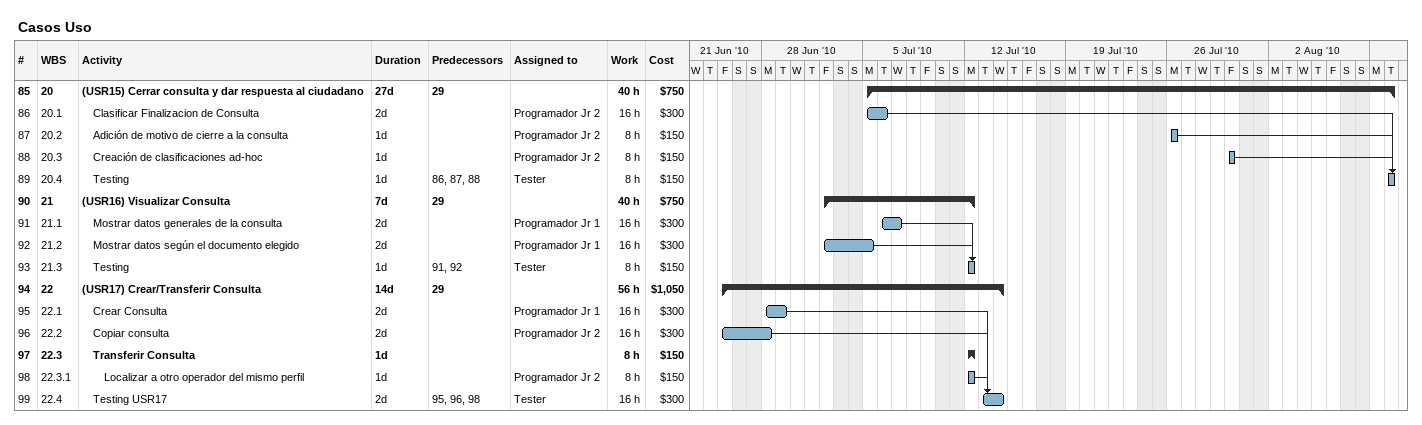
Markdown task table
Casos Uso

| ID | WBS | Task | Duration | Start | Finish | Predecessors | Resources | Work (h) | Cost ($) |
|---|---|---|---|---|---|---|---|---|---|
| 85 | 20 | **(USR15) Cerrar consulta y dar respuesta al ciudadano** | 27d | 2010-07-05 | 2010-08-10 | 29 |  | 40 | 750 |
| 86 | 20.1 | Clasificar Finalizacion de Consulta | 2d | 2010-07-05 | 2010-07-06 |  | Programador Jr 2 | 16 | 300 |
| 87 | 20.2 | Adición de motivo de cierre a la consulta | 1d | 2010-07-26 | 2010-07-26 |  | Programador Jr 2 | 8 | 150 |
| 88 | 20.3 | Creación de clasificaciones ad-hoc | 1d | 2010-07-30 | 2010-07-30 |  | Programador Jr 2 | 8 | 150 |
| 89 | 20.4 | Testing | 1d | 2010-08-10 | 2010-08-10 | 86, 87, 88 | Tester | 8 | 150 |
| 90 | 21 | **(USR16) Visualizar Consulta** | 7d | 2010-07-02 | 2010-07-12 | 29 |  | 40 | 750 |
| 91 | 21.1 | Mostrar datos generales de la consulta | 2d | 2010-07-06 | 2010-07-07 |  | Programador Jr 1 | 16 | 300 |
| 92 | 21.2 | Mostrar datos según el documento elegido | 2d | 2010-07-02 | 2010-07-05 |  | Programador Jr 1 | 16 | 300 |
| 93 | 21.3 | Testing | 1d | 2010-07-12 | 2010-07-12 | 91, 92 | Tester | 8 | 150 |
| 94 | 22 | **(USR17) Crear/Transferir Consulta** | 14d | 2010-06-25 | 2010-07-14 | 29 |  | 56 | 1050 |
| 95 | 22.1 | Crear Consulta | 2d | 2010-06-28 | 2010-06-29 |  | Programador Jr 1 | 16 | 300 |
| 96 | 22.2 | Copiar consulta | 2d | 2010-06-25 | 2010-06-28 |  | Programador Jr 2 | 16 | 300 |
| 97 | 22.3 | **Transferir Consulta** | 1d | 2010-07-12 | 2010-07-12 |  |  | 8 | 150 |
| 98 | 22.3.1 | Localizar a otro operador del mismo perfil | 1d | 2010-07-12 | 2010-07-12 |  | Programador Jr 2 | 8 | 150 |
| 99 | 22.4 | Testing USR17 | 2d | 2010-07-13 | 2010-07-14 | 95, 96, 98 | Tester | 16 | 300 |
